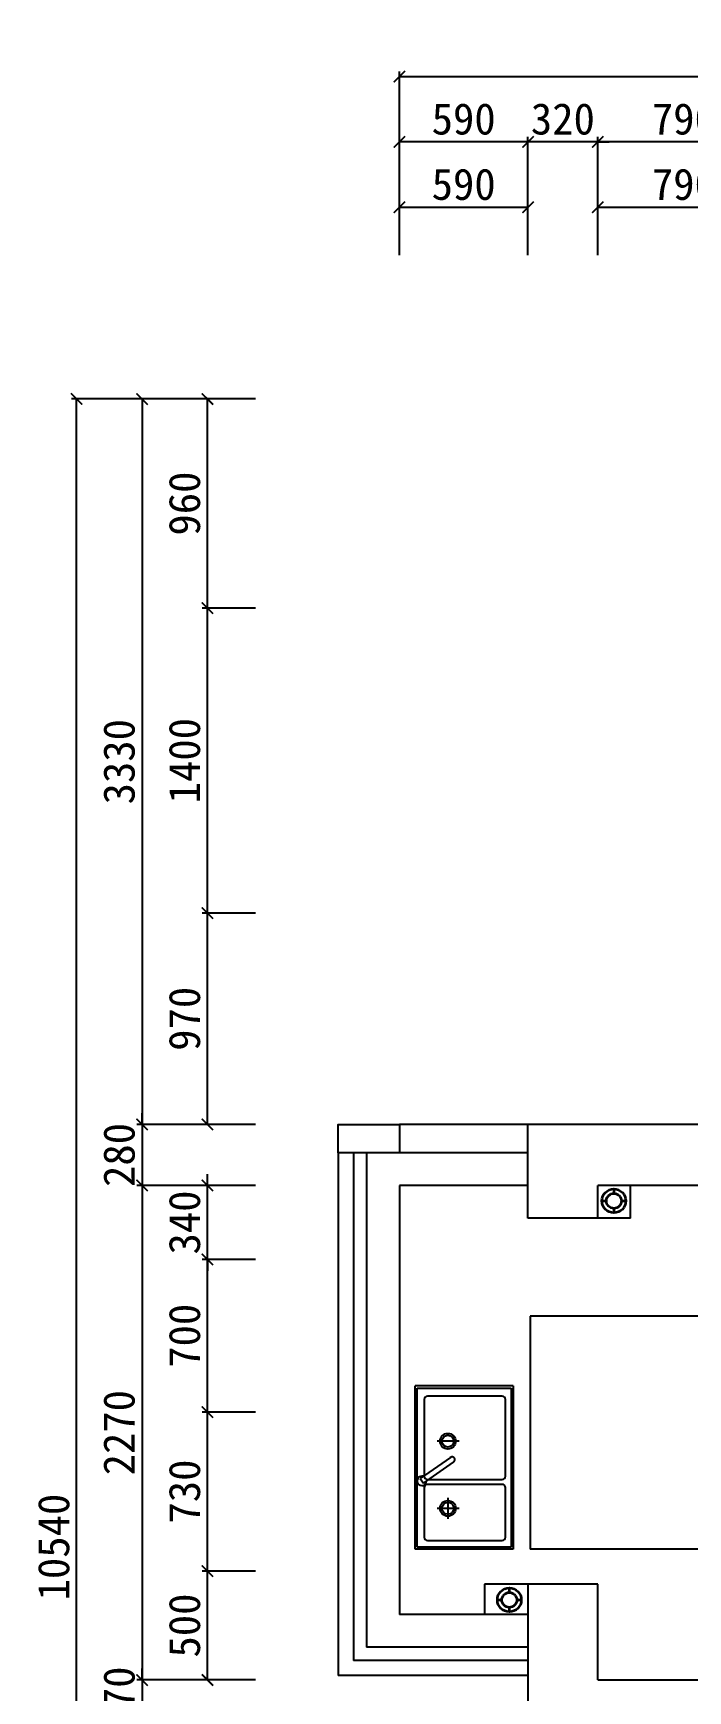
# Model space of a CAD drawing. Header units: millimetres. Extents: x -58733 to 427521, y -235734 to 553534.
# Drawn here: x 70144 to 73147, y 343737 to 351346 of the extents above; entities that cross this region are included whole.
import ezdxf

# ---------------------------------------------------------------- set-up
doc = ezdxf.new("R2010")
doc.units = ezdxf.units.MM
doc.layers.add('0.09', color=8, linetype='Continuous', lineweight=9)
for name, color, linetype in [('01.墙体', 7, 'Continuous'), ('02-活动家具', 1, 'Continuous'), ('ZL家具外框', 1, 'Continuous'), ('ZL窗户内线', 251, 'Continuous')]:
    doc.layers.add(name, color=color, linetype=linetype)
doc.styles.add('黑体', font='simhei.ttf')
doc.dimstyles.new('J', dxfattribs={"dimscale": 0.8, "dimtxt": 180, "dimasz": 65, "dimexe": 30, "dimexo": 100, "dimgap": 40, "dimtad": 1, "dimdec": 0, "dimtxsty": '黑体', "dimblk": 'ARCHTICK', "dimcen": 2.5, "dimclrd": 251, "dimclre": 251, "dimclrt": 1, "dimadec": 0, "dimazin": 0, "dimtfac": 1, "dimtdec": 0, "dimtix": 1, "dimtmove": 1, "dimatfit": 3, "dimfxl": 1, "dimarcsym": 0})

# ---------------------------------------------------------------- blocks, each defined once
blk = doc.blocks.new('_ArchTick')
at = {"color": 0, "linetype": 'ByBlock', "const_width": 0.15}
blk.add_lwpolyline([(-0.5, -0.5), (0.5, 0.5)], dxfattribs=at)
blk = doc.blocks.new('*D116')
at = {"layer": '01.墙体', "color": 251, "lineweight": -2}
for p, q in [((71163.8, 344286.9), (70919.8, 344286.9)), ((70943.8, 343786.9), (70943.8, 344286.9)), ((71163.8, 343786.9), (70919.8, 343786.9))]:
    blk.add_line(p, q, dxfattribs=at)
at = {"layer": 'Defpoints', "color": 0}
for p in [(70943.8, 344286.9), (71243.8, 344286.9), (71243.8, 343786.9)]:
    blk.add_point(p, dxfattribs=at)
at = {"layer": '01.墙体', "color": 251, "lineweight": -2, "xscale": 52, "yscale": 52, "zscale": 52}
for p, rotation in [((70943.8, 344286.9), 90), ((70943.8, 343786.9), 270)]:
    blk.add_blockref('_ArchTick', p, dxfattribs=dict(at, rotation=rotation))
at = {"layer": '01.墙体', "color": 1, "insert": (70839, 344036.9), "char_height": 144, "attachment_point": 5, "rotation": 90, "style": '黑体'}
blk.add_mtext('500', dxfattribs=at)
blk = doc.blocks.new('*D117')
at = {"layer": '01.墙体', "color": 251, "lineweight": -2}
for p, q in [((71163.8, 345016.9), (70919.8, 345016.9)), ((70943.8, 344286.9), (70943.8, 345016.9)), ((71163.8, 344286.9), (70919.8, 344286.9))]:
    blk.add_line(p, q, dxfattribs=at)
at = {"layer": 'Defpoints', "color": 0}
for p in [(70943.8, 345016.9), (71243.8, 345016.9), (71243.8, 344286.9)]:
    blk.add_point(p, dxfattribs=at)
at = {"layer": '01.墙体', "color": 251, "lineweight": -2, "xscale": 52, "yscale": 52, "zscale": 52}
for p, rotation in [((70943.8, 345016.9), 90), ((70943.8, 344286.9), 270)]:
    blk.add_blockref('_ArchTick', p, dxfattribs=dict(at, rotation=rotation))
at = {"layer": '01.墙体', "color": 1, "insert": (70839, 344651.9), "char_height": 144, "attachment_point": 5, "rotation": 90, "style": '黑体'}
blk.add_mtext('730', dxfattribs=at)
blk = doc.blocks.new('*D118')
at = {"layer": '01.墙体', "color": 251, "lineweight": -2}
for p, q in [((71163.8, 345716.9), (70919.8, 345716.9)), ((70943.8, 345016.9), (70943.8, 345716.9)), ((71163.8, 345016.9), (70919.8, 345016.9))]:
    blk.add_line(p, q, dxfattribs=at)
at = {"layer": 'Defpoints', "color": 0}
for p in [(70943.8, 345716.9), (71243.8, 345716.9), (71243.8, 345016.9)]:
    blk.add_point(p, dxfattribs=at)
at = {"layer": '01.墙体', "color": 251, "lineweight": -2, "xscale": 52, "yscale": 52, "zscale": 52}
for p, rotation in [((70943.8, 345716.9), 90), ((70943.8, 345016.9), 270)]:
    blk.add_blockref('_ArchTick', p, dxfattribs=dict(at, rotation=rotation))
at = {"layer": '01.墙体', "color": 1, "insert": (70839, 345366.9), "char_height": 144, "attachment_point": 5, "rotation": 90, "style": '黑体'}
blk.add_mtext('700', dxfattribs=at)
blk = doc.blocks.new('*D119')
at = {"layer": '01.墙体', "color": 251, "lineweight": -2}
for p, q in [((70943.8, 346056.9), (70943.8, 346108.9)), ((71163.8, 346056.9), (70919.8, 346056.9)), ((70943.8, 345716.9), (70943.8, 346056.9)), ((71163.8, 345716.9), (70919.8, 345716.9)), ((70943.8, 345716.9), (70943.8, 345664.9))]:
    blk.add_line(p, q, dxfattribs=at)
at = {"layer": 'Defpoints', "color": 0}
for p in [(70943.8, 346056.9), (71243.8, 346056.9), (71243.8, 345716.9)]:
    blk.add_point(p, dxfattribs=at)
at = {"layer": '01.墙体', "color": 251, "lineweight": -2, "xscale": 52, "yscale": 52, "zscale": 52}
for p, rotation in [((70943.8, 346056.9), 270), ((70943.8, 345716.9), 90)]:
    blk.add_blockref('_ArchTick', p, dxfattribs=dict(at, rotation=rotation))
at = {"layer": '01.墙体', "color": 1, "insert": (70839, 345886.9), "char_height": 144, "attachment_point": 5, "rotation": 90, "style": '黑体'}
blk.add_mtext('340', dxfattribs=at)
blk = doc.blocks.new('*D120')
at = {"layer": '01.墙体', "color": 251, "lineweight": -2}
for p, q in [((71163.8, 346056.9), (70619.8, 346056.9)), ((70643.8, 346056.9), (70643.8, 343786.9)), ((71163.8, 343786.9), (70619.8, 343786.9))]:
    blk.add_line(p, q, dxfattribs=at)
at = {"layer": 'Defpoints', "color": 0}
for p in [(71243.8, 346056.9), (70643.8, 343786.9), (71243.8, 343786.9)]:
    blk.add_point(p, dxfattribs=at)
at = {"layer": '01.墙体', "color": 251, "lineweight": -2, "xscale": 52, "yscale": 52, "zscale": 52}
for p, rotation in [((70643.8, 346056.9), 90), ((70643.8, 343786.9), 270)]:
    blk.add_blockref('_ArchTick', p, dxfattribs=dict(at, rotation=rotation))
at = {"layer": '01.墙体', "color": 1, "insert": (70539, 344921.9), "char_height": 144, "attachment_point": 5, "rotation": 90, "style": '黑体'}
blk.add_mtext('2270', dxfattribs=at)
blk = doc.blocks.new('*D121')
at = {"layer": '01.墙体', "color": 251, "lineweight": -2}
for p, q in [((71163.8, 343786.9), (70619.8, 343786.9)), ((70643.8, 343786.9), (70643.8, 343838.9)), ((70643.8, 343786.9), (70643.8, 343616.9)), ((71163.8, 343616.9), (70619.8, 343616.9)), ((70643.8, 343616.9), (70643.8, 343564.9))]:
    blk.add_line(p, q, dxfattribs=at)
at = {"layer": 'Defpoints', "color": 0}
for p in [(71243.8, 343786.9), (70643.8, 343616.9), (71243.8, 343616.9)]:
    blk.add_point(p, dxfattribs=at)
at = {"layer": '01.墙体', "color": 251, "lineweight": -2, "xscale": 52, "yscale": 52, "zscale": 52}
for p, rotation in [((70643.8, 343786.9), 270), ((70643.8, 343616.9), 90)]:
    blk.add_blockref('_ArchTick', p, dxfattribs=dict(at, rotation=rotation))
at = {"layer": '01.墙体', "color": 1, "insert": (70539, 343701.9), "char_height": 144, "attachment_point": 5, "rotation": 90, "style": '黑体'}
blk.add_mtext('170', dxfattribs=at)
blk = doc.blocks.new('A$C314F5E14')
at = {"color": 251}
for p, q in [((90.7, 393.4), (90.7, 50.3)), ((333, 408.4), (105.7, 408.4)), ((348, 50.3), (348, 393.4)), ((375, 426.6), (353.3, 411.4)), ((353.3, 411.4), (450, 273.1)), ((370.5, 393.4), (370.5, 50.3)), ((471.8, 288.3), (375, 426.6)), ((737.7, 408.4), (385.5, 408.4)), ((752.7, 50.3), (752.7, 393.4)), ((237.7, 248.1), (237.7, 348.3)), ((546.1, 248.1), (546.1, 348.3)), ((285.9, 299.6), (189.9, 299.6)), ((105.7, 35.3), (333, 35.3)), ((385.5, 35.3), (737.7, 35.3))]:
    blk.add_line(p, q, dxfattribs=at)
for centre, radius in [((237.7, 299.6), 36.1), ((237.7, 299.6), 27.1), ((546.1, 299.6), 36.1), ((546.1, 299.6), 27.1)]:
    blk.add_circle(centre, radius, dxfattribs=at)
for centre, radius, start, end in [((105.7, 393.4), 15, 90, 180), ((333, 393.4), 15, 0, 90), ((364.2, 419), 21.7, 342.60679, 267.3353), ((385.5, 393.4), 15, 90, 180), ((737.7, 393.4), 15, 0, 90), ((460.9, 280.7), 13.3, 214.97105, 34.97105), ((105.7, 50.3), 15, 180, 270), ((333, 50.3), 15, 270, 0), ((385.5, 50.3), 15, 180, 270), ((737.7, 50.3), 15, 270, 0)]:
    blk.add_arc(centre, radius, start, end, dxfattribs=at)
at = {"layer": 'ZL家具外框'}
for p, q in [((50, 0), (50, 450)), ((50, 450), (800, 450)), ((60, 10), (60, 440)), ((60, 440), (790, 440)), ((790, 440), (790, 10)), ((800, 0), (800, 450)), ((800, 0), (50, 0)), ((790, 10), (60, 10))]:
    blk.add_line(p, q, dxfattribs=at)
blk = doc.blocks.new('*D157')
at = {"layer": '01.墙体', "color": 251, "lineweight": -2}
for p, q in [((71823.8, 350326.9), (71823.8, 350570.9)), ((72413.8, 350326.9), (72413.8, 350570.9)), ((71823.8, 350546.9), (72413.8, 350546.9))]:
    blk.add_line(p, q, dxfattribs=at)
at = {"layer": 'Defpoints', "color": 0}
for p in [(72413.8, 350546.9), (71823.8, 350246.9), (72413.8, 350246.9)]:
    blk.add_point(p, dxfattribs=at)
at = {"layer": '01.墙体', "color": 251, "lineweight": -2, "xscale": 52, "yscale": 52, "zscale": 52, "rotation": 180}
blk.add_blockref('_ArchTick', (71823.8, 350546.9), dxfattribs=at)
at = {"layer": '01.墙体', "color": 251, "lineweight": -2, "xscale": 52, "yscale": 52, "zscale": 52}
blk.add_blockref('_ArchTick', (72413.8, 350546.9), dxfattribs=at)
at = {"layer": '01.墙体', "color": 1, "insert": (72118.8, 350651.7), "char_height": 144, "attachment_point": 5, "style": '黑体'}
blk.add_mtext('590', dxfattribs=at)
blk = doc.blocks.new('*D158')
at = {"layer": '01.墙体', "color": 251, "lineweight": -2}
for p, q in [((72733.8, 350326.9), (72733.8, 350570.9)), ((73523.8, 350326.9), (73523.8, 350570.9)), ((72733.8, 350546.9), (73523.8, 350546.9))]:
    blk.add_line(p, q, dxfattribs=at)
at = {"layer": 'Defpoints', "color": 0}
for p in [(73523.8, 350546.9), (72733.8, 350246.9), (73523.8, 350246.9)]:
    blk.add_point(p, dxfattribs=at)
at = {"layer": '01.墙体', "color": 251, "lineweight": -2, "xscale": 52, "yscale": 52, "zscale": 52, "rotation": 180}
blk.add_blockref('_ArchTick', (72733.8, 350546.9), dxfattribs=at)
at = {"layer": '01.墙体', "color": 251, "lineweight": -2, "xscale": 52, "yscale": 52, "zscale": 52}
blk.add_blockref('_ArchTick', (73523.8, 350546.9), dxfattribs=at)
at = {"layer": '01.墙体', "color": 1, "insert": (73128.8, 350651.7), "char_height": 144, "attachment_point": 5, "style": '黑体'}
blk.add_mtext('790', dxfattribs=at)
blk = doc.blocks.new('*D172')
at = {"layer": '01.墙体', "color": 251, "lineweight": -2}
for p, q in [((72733.8, 350326.9), (72733.8, 350870.9)), ((73523.8, 350326.9), (73523.8, 350870.9)), ((73523.8, 350846.9), (72733.8, 350846.9))]:
    blk.add_line(p, q, dxfattribs=at)
at = {"layer": 'Defpoints', "color": 0}
for p in [(72733.8, 350846.9), (72733.8, 350246.9), (73523.8, 350246.9)]:
    blk.add_point(p, dxfattribs=at)
at = {"layer": '01.墙体', "color": 251, "lineweight": -2, "xscale": 52, "yscale": 52, "zscale": 52, "rotation": 180}
blk.add_blockref('_ArchTick', (72733.8, 350846.9), dxfattribs=at)
at = {"layer": '01.墙体', "color": 251, "lineweight": -2, "xscale": 52, "yscale": 52, "zscale": 52}
blk.add_blockref('_ArchTick', (73523.8, 350846.9), dxfattribs=at)
at = {"layer": '01.墙体', "color": 1, "insert": (73128.8, 350951.7), "char_height": 144, "attachment_point": 5, "style": '黑体'}
blk.add_mtext('790', dxfattribs=at)
blk = doc.blocks.new('*D173')
at = {"layer": '01.墙体', "color": 251, "lineweight": -2}
for p, q in [((72413.8, 350326.9), (72413.8, 350870.9)), ((72733.8, 350326.9), (72733.8, 350870.9)), ((72413.8, 350846.9), (72361.8, 350846.9)), ((72733.8, 350846.9), (72413.8, 350846.9)), ((72733.8, 350846.9), (72785.8, 350846.9))]:
    blk.add_line(p, q, dxfattribs=at)
at = {"layer": 'Defpoints', "color": 0}
for p in [(72413.8, 350846.9), (72413.8, 350246.9), (72733.8, 350246.9)]:
    blk.add_point(p, dxfattribs=at)
at = {"layer": '01.墙体', "color": 251, "lineweight": -2, "xscale": 52, "yscale": 52, "zscale": 52}
blk.add_blockref('_ArchTick', (72413.8, 350846.9), dxfattribs=at)
at = {"layer": '01.墙体', "color": 251, "lineweight": -2, "xscale": 52, "yscale": 52, "zscale": 52, "rotation": 180}
blk.add_blockref('_ArchTick', (72733.8, 350846.9), dxfattribs=at)
at = {"layer": '01.墙体', "color": 1, "insert": (72573.8, 350951.7), "char_height": 144, "attachment_point": 5, "style": '黑体'}
blk.add_mtext('320', dxfattribs=at)
blk = doc.blocks.new('*D174')
at = {"layer": '01.墙体', "color": 251, "lineweight": -2}
for p, q in [((71823.8, 350326.9), (71823.8, 350870.9)), ((72413.8, 350326.9), (72413.8, 350870.9)), ((72413.8, 350846.9), (71823.8, 350846.9))]:
    blk.add_line(p, q, dxfattribs=at)
at = {"layer": 'Defpoints', "color": 0}
for p in [(71823.8, 350846.9), (71823.8, 350246.9), (72413.8, 350246.9)]:
    blk.add_point(p, dxfattribs=at)
at = {"layer": '01.墙体', "color": 251, "lineweight": -2, "xscale": 52, "yscale": 52, "zscale": 52, "rotation": 180}
blk.add_blockref('_ArchTick', (71823.8, 350846.9), dxfattribs=at)
at = {"layer": '01.墙体', "color": 251, "lineweight": -2, "xscale": 52, "yscale": 52, "zscale": 52}
blk.add_blockref('_ArchTick', (72413.8, 350846.9), dxfattribs=at)
at = {"layer": '01.墙体', "color": 1, "insert": (72118.8, 350951.7), "char_height": 144, "attachment_point": 5, "style": '黑体'}
blk.add_mtext('590', dxfattribs=at)
blk = doc.blocks.new('*D175')
at = {"layer": '01.墙体', "color": 251, "lineweight": -2}
for p, q in [((71823.8, 350326.9), (71823.8, 351170.9)), ((85193.8, 350326.9), (85193.8, 351170.9)), ((71823.8, 351146.9), (85193.8, 351146.9))]:
    blk.add_line(p, q, dxfattribs=at)
at = {"layer": 'Defpoints', "color": 0}
for p in [(85193.8, 351146.9), (71823.8, 350246.9), (85193.8, 350246.9)]:
    blk.add_point(p, dxfattribs=at)
at = {"layer": '01.墙体', "color": 251, "lineweight": -2, "xscale": 52, "yscale": 52, "zscale": 52, "rotation": 180}
blk.add_blockref('_ArchTick', (71823.8, 351146.9), dxfattribs=at)
at = {"layer": '01.墙体', "color": 251, "lineweight": -2, "xscale": 52, "yscale": 52, "zscale": 52}
blk.add_blockref('_ArchTick', (85193.8, 351146.9), dxfattribs=at)
at = {"layer": '01.墙体', "color": 1, "insert": (78508.8, 351251.7), "char_height": 144, "attachment_point": 5, "style": '黑体'}
blk.add_mtext('13370', dxfattribs=at)
blk = doc.blocks.new('*D176')
at = {"layer": '01.墙体', "color": 251, "lineweight": -2}
for p, q in [((71163.8, 347306.9), (70919.8, 347306.9)), ((70943.8, 346336.9), (70943.8, 347306.9)), ((71163.8, 346336.9), (70919.8, 346336.9))]:
    blk.add_line(p, q, dxfattribs=at)
at = {"layer": 'Defpoints', "color": 0}
for p in [(70943.8, 347306.9), (71243.8, 347306.9), (71243.8, 346336.9)]:
    blk.add_point(p, dxfattribs=at)
at = {"layer": '01.墙体', "color": 251, "lineweight": -2, "xscale": 52, "yscale": 52, "zscale": 52}
for p, rotation in [((70943.8, 347306.9), 90), ((70943.8, 346336.9), 270)]:
    blk.add_blockref('_ArchTick', p, dxfattribs=dict(at, rotation=rotation))
at = {"layer": '01.墙体', "color": 1, "insert": (70839, 346821.9), "char_height": 144, "attachment_point": 5, "rotation": 90, "style": '黑体'}
blk.add_mtext('970', dxfattribs=at)
blk = doc.blocks.new('*D177')
at = {"layer": '01.墙体', "color": 251, "lineweight": -2}
for p, q in [((71163.8, 348706.9), (70919.8, 348706.9)), ((70943.8, 347306.9), (70943.8, 348706.9)), ((71163.8, 347306.9), (70919.8, 347306.9))]:
    blk.add_line(p, q, dxfattribs=at)
at = {"layer": 'Defpoints', "color": 0}
for p in [(70943.8, 348706.9), (71243.8, 348706.9), (71243.8, 347306.9)]:
    blk.add_point(p, dxfattribs=at)
at = {"layer": '01.墙体', "color": 251, "lineweight": -2, "xscale": 52, "yscale": 52, "zscale": 52}
for p, rotation in [((70943.8, 348706.9), 90), ((70943.8, 347306.9), 270)]:
    blk.add_blockref('_ArchTick', p, dxfattribs=dict(at, rotation=rotation))
at = {"layer": '01.墙体', "color": 1, "insert": (70839, 348006.9), "char_height": 144, "attachment_point": 5, "rotation": 90, "style": '黑体'}
blk.add_mtext('1400', dxfattribs=at)
blk = doc.blocks.new('*D178')
at = {"layer": '01.墙体', "color": 251, "lineweight": -2}
for p, q in [((71163.8, 349666.9), (70919.8, 349666.9)), ((70943.8, 348706.9), (70943.8, 349666.9)), ((71163.8, 348706.9), (70919.8, 348706.9))]:
    blk.add_line(p, q, dxfattribs=at)
at = {"layer": 'Defpoints', "color": 0}
for p in [(70943.8, 349666.9), (71243.8, 349666.9), (71243.8, 348706.9)]:
    blk.add_point(p, dxfattribs=at)
at = {"layer": '01.墙体', "color": 251, "lineweight": -2, "xscale": 52, "yscale": 52, "zscale": 52}
for p, rotation in [((70943.8, 349666.9), 90), ((70943.8, 348706.9), 270)]:
    blk.add_blockref('_ArchTick', p, dxfattribs=dict(at, rotation=rotation))
at = {"layer": '01.墙体', "color": 1, "insert": (70839, 349186.9), "char_height": 144, "attachment_point": 5, "rotation": 90, "style": '黑体'}
blk.add_mtext('960', dxfattribs=at)
blk = doc.blocks.new('*D179')
at = {"layer": '01.墙体', "color": 251, "lineweight": -2}
for p, q in [((71163.8, 349666.9), (70619.8, 349666.9)), ((70643.8, 349666.9), (70643.8, 346336.9)), ((71163.8, 346336.9), (70619.8, 346336.9))]:
    blk.add_line(p, q, dxfattribs=at)
at = {"layer": 'Defpoints', "color": 0}
for p in [(71243.8, 349666.9), (70643.8, 346336.9), (71243.8, 346336.9)]:
    blk.add_point(p, dxfattribs=at)
at = {"layer": '01.墙体', "color": 251, "lineweight": -2, "xscale": 52, "yscale": 52, "zscale": 52}
for p, rotation in [((70643.8, 349666.9), 90), ((70643.8, 346336.9), 270)]:
    blk.add_blockref('_ArchTick', p, dxfattribs=dict(at, rotation=rotation))
at = {"layer": '01.墙体', "color": 1, "insert": (70539, 348001.9), "char_height": 144, "attachment_point": 5, "rotation": 90, "style": '黑体'}
blk.add_mtext('3330', dxfattribs=at)
blk = doc.blocks.new('*D180')
at = {"layer": '01.墙体', "color": 251, "lineweight": -2}
for p, q in [((70643.8, 346336.9), (70643.8, 346388.9)), ((71163.8, 346336.9), (70619.8, 346336.9)), ((70643.8, 346336.9), (70643.8, 346056.9)), ((71163.8, 346056.9), (70619.8, 346056.9)), ((70643.8, 346056.9), (70643.8, 346004.9))]:
    blk.add_line(p, q, dxfattribs=at)
at = {"layer": 'Defpoints', "color": 0}
for p in [(71243.8, 346336.9), (70643.8, 346056.9), (71243.8, 346056.9)]:
    blk.add_point(p, dxfattribs=at)
at = {"layer": '01.墙体', "color": 251, "lineweight": -2, "xscale": 52, "yscale": 52, "zscale": 52}
for p, rotation in [((70643.8, 346336.9), 270), ((70643.8, 346056.9), 90)]:
    blk.add_blockref('_ArchTick', p, dxfattribs=dict(at, rotation=rotation))
at = {"layer": '01.墙体', "color": 1, "insert": (70539, 346196.9), "char_height": 144, "attachment_point": 5, "rotation": 90, "style": '黑体'}
blk.add_mtext('280', dxfattribs=at)
blk = doc.blocks.new('*D181')
at = {"layer": '01.墙体', "color": 251, "lineweight": -2}
for p, q in [((71163.8, 349666.9), (70319.8, 349666.9)), ((70343.8, 339126.9), (70343.8, 349666.9)), ((71163.8, 339126.9), (70319.8, 339126.9))]:
    blk.add_line(p, q, dxfattribs=at)
at = {"layer": 'Defpoints', "color": 0}
for p in [(70343.8, 349666.9), (71243.8, 349666.9), (71243.8, 339126.9)]:
    blk.add_point(p, dxfattribs=at)
at = {"layer": '01.墙体', "color": 251, "lineweight": -2, "xscale": 52, "yscale": 52, "zscale": 52}
for p, rotation in [((70343.8, 349666.9), 90), ((70343.8, 339126.9), 270)]:
    blk.add_blockref('_ArchTick', p, dxfattribs=dict(at, rotation=rotation))
at = {"layer": '01.墙体', "color": 1, "insert": (70239, 344396.9), "char_height": 144, "attachment_point": 5, "rotation": 90, "style": '黑体'}
blk.add_mtext('10540', dxfattribs=at)

msp = doc.modelspace()

# ---------------------------------------------------------------- linework, layer by layer
at = {"layer": '0.09', "color": 8, "lineweight": 35, "ltscale": 150}
for p, q in [((72808.4, 346020.5), (72808.4, 346040.9)), ((72752.9, 345985.9), (72773.3, 345985.9)), ((72808.4, 345931), (72808.4, 345951.4)), ((72842.4, 345985.9), (72862.8, 345985.9)), ((72328.9, 344189), (72328.9, 344209.4)), ((72273.4, 344154.4), (72293.8, 344154.4)), ((72328.9, 344099.5), (72328.9, 344119.9)), ((72362.9, 344154.4), (72383.3, 344154.4))]:
    msp.add_line(p, q, dxfattribs=at)
for centre, major_axis, start_param, end_param in [((72807.9, 345985.9), (0, 54.9), -1.570779, 4.712406), ((72807.9, 345985.9), (0, 34.5), 4.712273, 10.995458), ((72328.3, 344154.4), (0, 54.9), -1.570779, 4.712406), ((72328.3, 344154.4), (0, 34.5), 4.712273, 10.995458)]:
    msp.add_ellipse(centre, major_axis=major_axis, ratio=1, start_param=start_param, end_param=end_param, dxfattribs=at)
at = {"layer": '01.墙体'}
for p, q in [((72413.8, 346336.9), (71823.8, 346336.9)), ((73963.8, 346336.9), (72413.8, 346336.9)), ((72413.8, 345906.9), (72413.8, 346336.9)), ((72413.8, 346206.9), (71823.8, 346206.9)), ((72413.8, 346206.9), (71923.8, 346206.9)), ((74913.8, 346056.9), (72733.8, 346056.9)), ((72733.8, 345906.9), (72733.8, 346056.9)), ((72883.8, 345906.9), (72883.8, 346056.9)), ((72733.8, 345906.9), (72413.8, 345906.9)), ((72883.8, 345906.9), (72733.8, 345906.9)), ((72733.8, 344226.9), (72213.8, 344226.9)), ((72213.8, 344226.9), (72213.8, 344086.9)), ((72413.8, 344226.9), (72413.8, 343256.9)), ((72733.8, 343786.9), (72733.8, 344226.9)), ((72733.8, 343786.9), (75053.8, 343786.9))]:
    msp.add_line(p, q, dxfattribs=at)
at = {"layer": '01.墙体', "color": 8}
for p, q in [((71543.8, 346206.9), (71543.8, 343806.9)), ((71823.8, 346056.9), (71823.8, 344086.9)), ((72413.8, 346056.9), (71823.8, 346056.9)), ((72413.8, 344086.9), (71823.8, 344086.9)), ((72413.8, 343806.9), (71543.8, 343806.9))]:
    msp.add_line(p, q, dxfattribs=at)
at = {"layer": '01.墙体', "color": 1}
for p, q in [((71613.8, 346206.9), (71613.8, 343876.9)), ((71673.8, 346206.9), (71673.8, 343936.9)), ((72413.8, 343936.9), (71673.8, 343936.9)), ((72413.8, 343876.9), (71613.8, 343876.9))]:
    msp.add_line(p, q, dxfattribs=at)
at = {"layer": '01.墙体'}
msp.add_lwpolyline([(71823.8, 346206.9), (71543.8, 346206.9), (71543.8, 346336.9), (71823.8, 346336.9)], close=True, dxfattribs=at)
at = {"layer": '02-活动家具'}
for p, q in [((72423.8, 345456.9), (72423.8, 344386.9)), ((74913.8, 345456.9), (72423.8, 345456.9)), ((74913.8, 344386.9), (72423.8, 344386.9))]:
    msp.add_line(p, q, dxfattribs=at)

# ---------------------------------------------------------------- block references
at = {"layer": 'ZL窗户内线', "color": 32, "rotation": 90}
msp.add_blockref('A$C314F5E14', (72346, 344336.9), dxfattribs=at)

# ---------------------------------------------------------------- dimensions: what is measured, and where the dimension line sits
at = {"layer": '01.墙体', "color": 4}
for base, p1, p2, picture, middle in [((85193.8, 351146.9), (71823.8, 350246.9), (85193.8, 350246.9), '*D175', (78508.8, 351251.7)), ((71823.8, 350846.9), (72413.8, 350246.9), (71823.8, 350246.9), '*D174', (72118.8, 350951.7)), ((72413.8, 350846.9), (72733.8, 350246.9), (72413.8, 350246.9), '*D173', (72573.8, 350951.7)), ((72733.8, 350846.9), (73523.8, 350246.9), (72733.8, 350246.9), '*D172', (73128.8, 350951.7)), ((72413.8, 350546.9), (71823.8, 350246.9), (72413.8, 350246.9), '*D157', (72118.8, 350651.7)), ((73523.8, 350546.9), (72733.8, 350246.9), (73523.8, 350246.9), '*D158', (73128.8, 350651.7))]:
    dim = msp.add_linear_dim(base=base, p1=p1, p2=p2, dimstyle='J', dxfattribs=at)
    dim.commit()
    dim.dimension.update_dxf_attribs({"geometry": picture, "text_midpoint": middle})
for base, p1, p2, picture, middle in [((70343.8, 349666.9), (71243.8, 339126.9), (71243.8, 349666.9), '*D181', (70239, 344396.9)), ((70643.8, 346336.9), (71243.8, 349666.9), (71243.8, 346336.9), '*D179', (70539, 348001.9)), ((70943.8, 349666.9), (71243.8, 348706.9), (71243.8, 349666.9), '*D178', (70839, 349186.9)), ((70943.8, 348706.9), (71243.8, 347306.9), (71243.8, 348706.9), '*D177', (70839, 348006.9)), ((70943.8, 347306.9), (71243.8, 346336.9), (71243.8, 347306.9), '*D176', (70839, 346821.9)), ((70643.8, 346056.9), (71243.8, 346336.9), (71243.8, 346056.9), '*D180', (70539, 346196.9)), ((70643.8, 343786.9), (71243.8, 346056.9), (71243.8, 343786.9), '*D120', (70539, 344921.9)), ((70943.8, 346056.9), (71243.8, 345716.9), (71243.8, 346056.9), '*D119', (70839, 345886.9)), ((70943.8, 345716.9), (71243.8, 345016.9), (71243.8, 345716.9), '*D118', (70839, 345366.9)), ((70943.8, 345016.9), (71243.8, 344286.9), (71243.8, 345016.9), '*D117', (70839, 344651.9)), ((70943.8, 344286.9), (71243.8, 343786.9), (71243.8, 344286.9), '*D116', (70839, 344036.9)), ((70643.8, 343616.9), (71243.8, 343786.9), (71243.8, 343616.9), '*D121', (70539, 343701.9))]:
    dim = msp.add_linear_dim(base=base, p1=p1, p2=p2, angle=90, dimstyle='J', dxfattribs=at)
    dim.commit()
    dim.dimension.update_dxf_attribs({"geometry": picture, "text_midpoint": middle})

doc.saveas('drawing.dxf')
